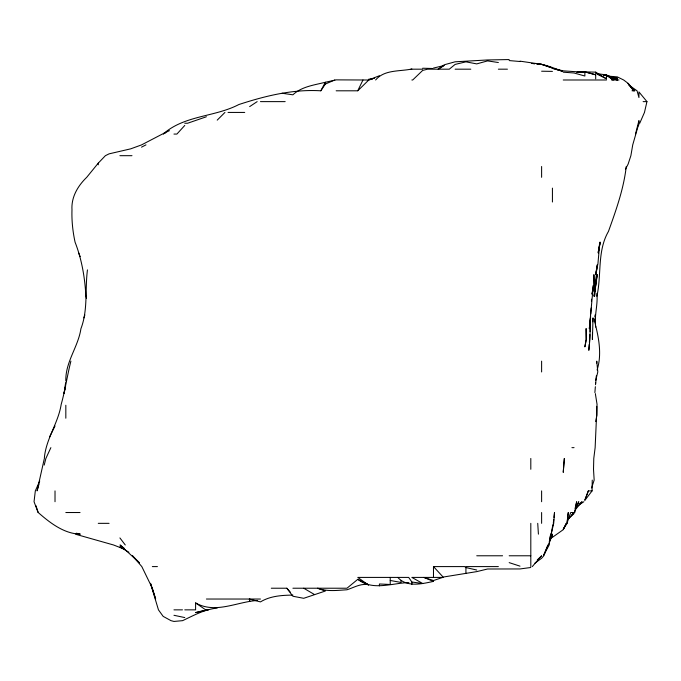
<?xml version="1.0" encoding="UTF-8"?>
<svg xmlns="http://www.w3.org/2000/svg" width="681" height="681" viewBox="0 0 681 681"><rect width="100%" height="100%" fill="white"/><g stroke="black" fill="none" stroke-linecap="round" stroke-linejoin="round"><path stroke-width="1.02" d="M592.47 332.634L592.41 339.513L593.015 317.891L592.828 321.815M596.726 363.109L596.752 361.143L597.799 371.954L595.688 380.56M592.078 490.899L588.341 490.899L584.868 500.339L592.078 490.899L592.249 480.088M65.827 380.994C65.257 362.003 78.238 346.969 80.92 328.702C88.172 309.829 84.861 289.408 87.457 269.889M591.457 301.172L591.525 299.206M589.916 334.601L589.388 342.466M590.104 331.647L590.597 315.924M594.751 293.315L594.547 296.261L596.488 274.63L595.781 285.45L593.994 296.261L597.365 274.63L596.318 279.823M594.888 291.349L595.22 286.429M596.335 375.886L595.688 383.369M589.244 344.433L588.818 350.323L589.882 339.513L590.453 317.891L589.329 328.702L593.313 285.45L592.853 288.395M590.742 313.958L591.193 308.059M596.556 268.74L596.079 274.63L597.288 264.807L596.939 266.773M594.879 392.596L595.364 386.697M595.526 384.731L595.688 382.765M553.295 523.34L553.738 519.407M553.959 517.441L554.513 512.529L553.704 523.34L551.167 534.151L552.427 527.162M594.819 316.912L595.066 314.962M65.614 382.765L64.04 393.584L65.606 386.365M598.965 248.088L599.825 242.198L597.927 263.819L595.688 274.63L596.624 268.74M592.078 293.315L592.393 291.349M596.879 296.261C601.757 274.732 596.99 251.221 608.473 231.378C616.041 210.233 623.711 188.96 626.256 166.496M44.325 458.458C45.729 439.143 58.251 423.301 61.188 404.395C65.214 390.111 67.24 375.478 70.901 361.143M595.688 421.505L596.956 415.206L596.752 406.361M598.224 252.021L598.625 250.055L598.241 253.009L600.242 242.198L599.033 248.088M549.882 538.084L550.725 534.151L549.158 544.97L543.864 554.879M44.205 459.139L37.089 490.899L39.03 484.021M552.649 526.209L553.074 524.302M628.946 85.116L637.05 90.803L638.94 97.553L638.94 91.918L646.95 101.622L644.464 112.433L639.731 123.244M575.062 508.596L576.662 501.718L574.781 512.529L570.695 512.529L566.958 523.34L568.26 512.529L567.111 523.34L563.247 529.265L566.294 523.34L563.247 529.673L552.427 537.318M597.092 369.987C601.706 355.593 599.229 340.151 595.688 325.807M44.205 465.097L45.874 458.458L50.871 447.647M635.484 134.063L638.94 120.597L638.94 123.244L632.734 144.874L630.878 155.685L628.12 164.095L625.456 169.203M591.602 487.954L594.164 480.088L593.509 469.277L593.781 458.458L595.134 447.647L597.058 404.395L595.339 393.584M83.908 317.891L84.87 314.937M548.392 544.97L552.427 534.151L549.746 539.565M584.868 499.965L588.341 490.899M543.77 554.879L548.001 544.97L543.813 555.781L541.616 558.267L534.96 563.093M574.543 511.627L578.782 501.718L576.424 506.451M39.728 480.99L35.318 490.899L34.05 501.718L38.102 512.529M336.159 90.803L357.729 90.803L362.973 79.992L368.6 79.992L372.533 79.081M49.611 436.836L55.016 426.017M165.849 132.684L163.151 134.063C184.611 115.115 214.447 117.226 238.844 104.542C265.275 95.893 292.847 89.083 320.828 90.803L325.348 82.265L336.159 79.873L362.973 79.992M549.209 541.438L552.427 536.151M320.828 90.803L325.348 84.035L334.822 79.992M162.359 134.063L141.52 144.908L130.709 148.841L109.079 153.855L105.393 155.685L98.268 163.125L86.725 177.315C77.898 185.819 71.173 197.09 71.982 209.757C71.607 220.661 72.765 231.54 75.08 242.198C81.822 259.47 84.921 277.788 85.891 296.261M637.697 126.283L638.94 124.725M575.394 509.609L582.093 501.718L579.684 503.634M532.287 566.592L541.616 555.781L537.292 559.91M568.601 518.709L574.057 512.529L571.895 514.691M184.772 125.432L176.898 134.063L173.961 134.063M375.623 79.992C384.416 69.453 399.645 71.624 411.86 69.002M217.213 120.137L224.934 112.433M357.789 90.769L368.6 80.171M568.652 518.462L574.057 513.585M367.706 584.247L357.789 579.327L346.978 588.222L292.907 588.222M75.387 534.151L76.638 533.283L80.307 534.151C64.082 533.827 49.943 522.829 38.221 512.529L35.931 505.651M249.655 106.611L257.163 101.622M578.143 505.455L583.872 501.718M443.425 66.014L438.172 69.181L444.293 64.78L455.112 61.809L487.553 59.954L509.175 59.562M141.52 147.156L145.981 144.874M217.213 608.09C204.743 609.231 193.71 615.437 182.576 620.663L173.961 621.438L171.008 620.663L163.151 616.365L158.452 609.853L150.492 583.311L155.643 599.033L152.34 588.222L141.818 566.592L132.497 555.781L139.435 562.829L120.018 544.97L124.129 548.196M163.151 133.595L169.458 130.658M368.6 79.992L379.419 75.727M368.6 584.69C360.547 583.285 354.222 587.448 346.978 589.772C337.197 590.376 327.016 591.78 317.627 588.222L325.348 591.023L303.726 598.301L292.907 596.25L286.82 588.222L271.285 588.222M206.403 116.757L187.598 123.244L184.772 123.244M433.482 580.535L433.482 581.387L423.812 577.411L433.482 580.535L444.293 576.884L476.734 571.623L487.553 569.001L519.986 568.95L530.805 567.503M203.321 610.593L195.592 612.594L208.573 609.853M433.482 68.066L444.293 65.487M433.482 581.387C421.803 583.898 406.872 587.592 397.798 577.411M368.6 79.26L374.499 78.298M357.789 579.327C372.728 591.185 391.856 583.03 408.906 582.595M257.52 600.463C236.886 601.74 215.502 614.262 195.592 602.932L195.592 609.853L184.772 609.853M577.003 72.297L584.868 71.82L595.688 74.791L584.868 71.897L595.688 72.135L606.499 78.817L606.499 74.927L596.667 73.616M292.907 595.092C281.687 595.245 270.28 595.952 260.465 601.902L249.331 599.033L206.403 599.033M577.003 72.433L584.868 72.322L563.247 70.858L552.427 68.347L562.276 71.156L555.466 69.181M603.545 75.097L606.499 75.063L617.309 79.992L617.309 78.23L606.499 75.582L617.309 79.992M410.941 69.181L422.671 69.181M455.112 69.181L470.818 69.181M498.364 69.181L507.422 69.181M411.86 79.992L412.703 79.992L422.671 70.415L427.566 69.181L449.29 69.181L455.112 64.414L465.923 61.843L476.734 63.895L487.553 60.898L498.364 62.524M563.247 79.992L606.499 79.992M611.555 79.992L618.969 79.992M632.011 90.803L634.752 90.803L628.12 83.371L623.66 79.992L617.309 76.885L607.478 76.068M260.465 101.622L285.169 101.622M643.119 101.622L646.95 101.622M228.033 112.433L244.717 112.433M119.899 155.685L131.986 155.685M571.929 447.647L574.057 447.647M65.827 512.529L80.052 512.529M98.268 523.34L109.079 523.34M476.734 555.781L502.569 555.781M509.175 555.781L530.805 555.781M152.34 566.592L157.413 566.592M433.482 577.411L433.482 566.592L464.689 566.592L465.923 567.571L476.734 570.023M465.923 566.592L498.364 566.592M249.655 599.033L260.465 599.033M173.961 609.853L182.482 609.853M603.545 75.225L606.499 75.233L613.24 79.992L606.499 74.927M541.616 71.216L552.427 71.377M422.671 68.228L432.503 68.492M563.247 72.177L574.057 72.995L584.868 76.025L584.868 71.82M509.175 60.575L519.986 61.503M541.616 64.337L552.427 68.049L541.616 64.32L536.705 63.878C545.694 64.244 553.891 68.347 562.293 71.122M368.6 585.149L357.789 577.411L408.685 577.411L411.86 582.017L422.671 583.489L411.86 577.411L443.442 577.411L433.482 566.592M541.616 64.32L519.986 61.154M282.096 93.246L292.907 94.812C301.572 86.581 314.213 85.082 325.348 82.265L325.348 84.035M390.23 580.467L401.041 582.442L401.041 580.655M607.478 76.187L617.309 78.23M173.961 615.292L184.772 617.573M76.638 534.542L113.506 544.97L123.831 548.98M509.175 562.625L519.986 566.149M124.402 548.886L119.899 546.886L128.905 552.274M597.484 74.374L606.499 78.817M303.726 588.222L314.537 594.564M195.592 602.932L206.403 610.346L206.224 609.853M631.066 87.296L634.752 90.803M286.82 588.222L290.208 592.036M628.12 83.806L633.756 90.803L628.12 83.371M119.899 537.93L125.27 544.97M78.673 253.009L80.179 256.609M249.331 599.033L249.655 601.408L249.655 599.365M595.313 322.837L594.819 318.878L595.356 324.02M86.104 296.261L86.351 298.227M596.862 293.315C598.182 304.611 594.028 315.746 595.688 327.084M537.726 523.34L538.416 534.151M595.688 72.135L595.688 78.809M552.427 188.126L552.427 202.01M541.616 166.496L541.616 177.315M541.616 361.143L541.616 371.954M541.616 490.899L541.616 501.718M541.616 512.529L541.616 523.34M530.805 458.458L530.805 469.277M530.805 523.34L530.805 566.592M465.923 567.571L465.923 573.223M411.86 582.017L411.86 584.46M390.23 577.411L390.23 584.485L379.419 583.983L379.419 585.864M98.268 163.125L98.268 164.811M76.638 533.283L76.638 534.151M65.827 405.246L65.827 418.211M55.016 490.899L55.016 501.718M586.111 328.702L586.094 339.513L584.868 346.901L586.358 339.513L586.111 328.702M564.345 458.458L563.247 472.214L564.345 458.458M594.053 285.45L592.061 294.294L594.164 285.45L593.9 274.63L594.053 285.45M534.738 63.699L531.784 63.427L534.738 63.708"/></g></svg>
